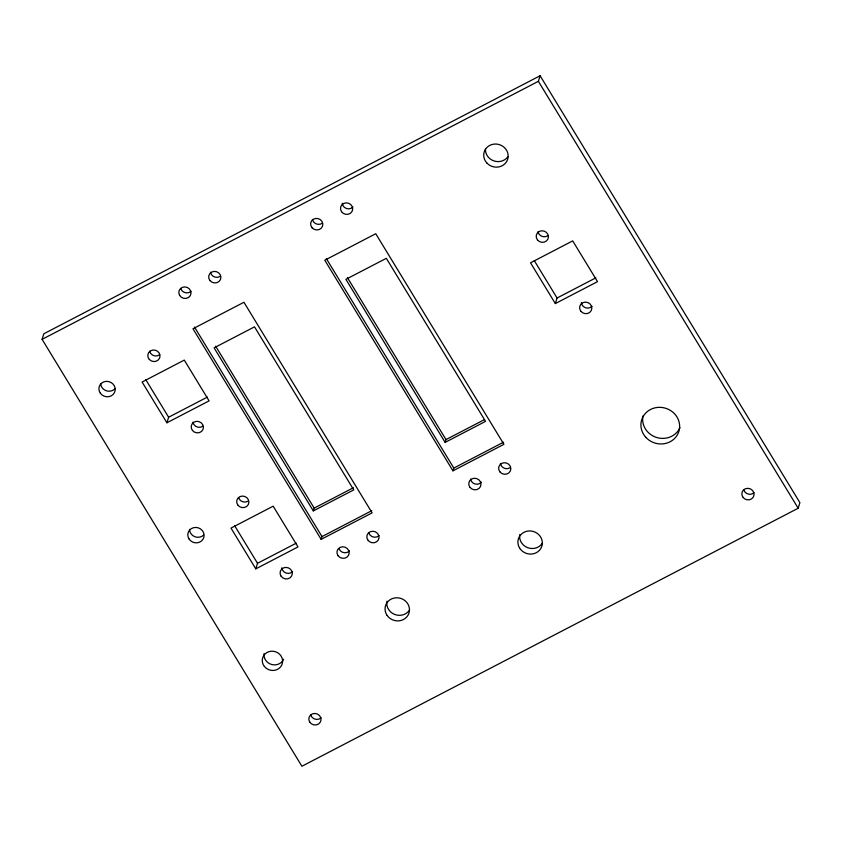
<?xml version="1.0" encoding="UTF-8"?>
<svg xmlns="http://www.w3.org/2000/svg" width="842" height="842" viewBox="0 0 842 842"><rect width="100%" height="100%" fill="white"/><g stroke="black" fill="none" stroke-linecap="round" stroke-linejoin="round"><path stroke-width="1.26" d="M42.1 339.337L43.826 333.769L540.101 75.748L799.9 502.663L798.174 508.231L301.899 766.252L42.1 339.337L538.375 81.316L540.101 75.748M166.916 422.789L209.09 400.866L184.282 360.102L142.109 382.026L166.916 422.789L168.632 417.232L207.395 397.077M255.8 568.866L297.984 546.932L273.176 506.168L231.003 528.102L255.8 568.866L257.526 563.298L296.289 543.143M313.319 510.915L353.745 489.897L254.516 326.843L214.089 347.862L313.319 510.915L314.182 508.126L353.451 487.718M321.139 539.364L372.111 512.873L243.948 302.267L192.976 328.759L321.139 539.364L322.002 536.586L371.806 510.684M445.134 442.387L485.55 421.368L386.331 258.315L345.904 279.333L445.134 442.387L445.997 439.598L484.108 419.79M452.954 470.836L503.916 444.334L375.753 233.729L324.791 260.231L452.954 470.836L453.817 468.057L503.621 442.155M555.331 303.583L597.515 281.649L572.707 240.886L530.523 262.82L555.331 303.583L557.057 298.015L595.82 277.86M538.375 81.316L798.174 508.231M534.26 260.557L557.057 298.015M347.441 277.66L445.997 439.598M326.328 258.568L453.817 468.057M215.636 346.188L314.182 508.126M194.523 327.106L322.002 536.586M145.845 379.774L168.632 417.232M234.729 525.84L257.526 563.298M542.48 543.027A12.304 11.504 17.2 0 1 527.745 547.7A12.304 11.504 17.2 0 1 519.777 534.596M679.957 427.599A19.482 18.208 17.2 0 1 656.528 437.451A19.482 18.208 17.2 0 1 642.972 415.98M510.231 467.636A6.147 5.747 17.2 0 1 500.411 463.521M754.022 492.749A6.147 5.747 17.2 0 1 743.77 489.865M507.884 156.749A12.304 11.504 17.2 0 1 493.812 160.875A12.304 11.504 17.2 0 1 485.445 148.929M547.795 235.697A6.147 5.747 17.2 0 1 537.975 231.582M592.084 306.277A6.147 5.747 17.2 0 1 581.348 302.541M220.278 276.292A6.147 5.747 17.2 0 1 210.458 272.187M190.997 291.343A6.147 5.747 17.2 0 1 180.735 288.459M352.956 207.016A6.147 5.747 17.2 0 1 342.22 203.28M322.518 223.067A6.147 5.747 17.2 0 1 312.456 219.562M114.954 388.762A8.199 7.662 17.2 0 1 106.229 390.73A8.199 7.662 17.2 0 1 100.651 383.784M159.685 354.682A6.147 5.747 17.2 0 1 149.623 351.177M202.796 426.241A6.147 5.747 17.2 0 1 192.965 422.137M247.948 501.19A6.147 5.747 17.2 0 1 238.728 497.98M292.553 571.56A6.147 5.747 17.2 0 1 281.817 567.824M203.49 535.196A8.199 7.662 17.2 0 1 194.618 536.607A8.199 7.662 17.2 0 1 189.524 529.344M283.607 659.223A10.251 9.588 17.2 0 1 271.598 664.496A10.251 9.588 17.2 0 1 264.041 653.718M349.409 550.942A6.147 5.747 17.2 0 1 339 548.7M321.012 717.879A6.147 5.747 17.2 0 1 310.751 714.995M409.507 610.071A12.304 11.504 17.2 0 1 394.656 614.428A12.304 11.504 17.2 0 1 386.973 601.177M379.016 535.68A6.147 5.747 17.2 0 1 368.764 532.797M481.466 482.129A6.147 5.747 17.2 0 1 470.531 479.056M100.314 393.161A8.199 7.662 17.2 0 0 114.407 392.688A8.199 7.662 17.2 0 0 106.46 381.363A8.199 7.662 17.2 0 0 100.314 393.161M149.329 359.46A6.147 5.747 17.2 0 0 159.706 357.797A6.147 5.747 17.2 0 0 152.655 350.072A6.147 5.747 17.2 0 0 149.329 359.46M192.481 430.494A6.147 5.747 17.2 0 0 202.975 429.483A6.147 5.747 17.2 0 0 196.46 421.358A6.147 5.747 17.2 0 0 192.481 430.494M237.728 504.916A6.147 5.747 17.2 0 0 248.295 504.558A6.147 5.747 17.2 0 0 242.338 496.064A6.147 5.747 17.2 0 0 237.728 504.916M281.133 576.254A6.147 5.747 17.2 0 0 291.7 575.896A6.147 5.747 17.2 0 0 285.743 567.403A6.147 5.747 17.2 0 0 281.133 576.254M188.924 538.796A8.199 7.662 17.2 0 0 203.048 539.196A8.199 7.662 17.2 0 0 195.891 527.429A8.199 7.662 17.2 0 0 188.924 538.796M264.399 666.464A10.251 9.588 17.2 0 0 281.891 664.78A10.251 9.588 17.2 0 0 271.029 651.234A10.251 9.588 17.2 0 0 264.399 666.464M309.656 721.973A6.147 5.747 17.2 0 0 320.255 722.268A6.147 5.747 17.2 0 0 314.876 713.448A6.147 5.747 17.2 0 0 309.656 721.973M338 555.636A6.147 5.747 17.2 0 0 348.567 555.278A6.147 5.747 17.2 0 0 342.61 546.784A6.147 5.747 17.2 0 0 338 555.636M367.659 539.775A6.147 5.747 17.2 0 0 378.258 540.08A6.147 5.747 17.2 0 0 372.88 531.249A6.147 5.747 17.2 0 0 367.659 539.775M387.152 615.481A12.304 11.504 17.2 0 0 408.286 614.765A12.304 11.504 17.2 0 0 396.372 597.778A12.304 11.504 17.2 0 0 387.152 615.481M470.047 487.423A6.147 5.747 17.2 0 0 480.54 486.413A6.147 5.747 17.2 0 0 474.014 478.277A6.147 5.747 17.2 0 0 470.047 487.423M499.916 471.888A6.147 5.747 17.2 0 0 510.41 470.878A6.147 5.747 17.2 0 0 503.895 462.753A6.147 5.747 17.2 0 0 499.916 471.888M519.567 547.995A12.304 11.504 17.2 0 0 540.764 548.595A12.304 11.504 17.2 0 0 530.018 530.944A12.304 11.504 17.2 0 0 519.567 547.995M645.814 437.314A19.482 18.208 17.2 0 0 678.663 432.062A19.482 18.208 17.2 0 0 656.35 407.581A19.482 18.208 17.2 0 0 645.814 437.314M742.665 496.843A6.147 5.747 17.2 0 0 753.264 497.148A6.147 5.747 17.2 0 0 747.885 488.318A6.147 5.747 17.2 0 0 742.665 496.843M486.802 162.959A12.304 11.504 17.2 0 0 507.547 159.643A12.304 11.504 17.2 0 0 493.454 144.182A12.304 11.504 17.2 0 0 486.802 162.959M537.491 239.949A6.147 5.747 17.2 0 0 547.984 238.939A6.147 5.747 17.2 0 0 541.469 230.803A6.147 5.747 17.2 0 0 537.491 239.949M580.664 310.972A6.147 5.747 17.2 0 0 591.231 310.614A6.147 5.747 17.2 0 0 585.274 302.12A6.147 5.747 17.2 0 0 580.664 310.972M209.963 280.544A6.147 5.747 17.2 0 0 220.457 279.544A6.147 5.747 17.2 0 0 213.942 271.408A6.147 5.747 17.2 0 0 209.963 280.544M179.641 295.437A6.147 5.747 17.2 0 0 190.229 295.742A6.147 5.747 17.2 0 0 184.861 286.912A6.147 5.747 17.2 0 0 179.641 295.437M341.547 211.7A6.147 5.747 17.2 0 0 352.103 211.353A6.147 5.747 17.2 0 0 346.146 202.859A6.147 5.747 17.2 0 0 341.547 211.7M312.161 227.856A6.147 5.747 17.2 0 0 322.528 226.193A6.147 5.747 17.2 0 0 315.487 218.467A6.147 5.747 17.2 0 0 312.161 227.856"/></g></svg>
